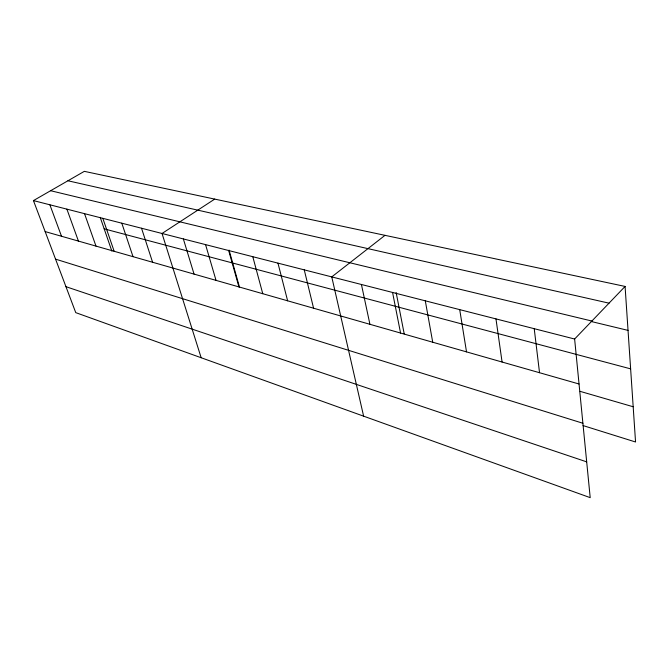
<?xml version="1.0" encoding="UTF-8"?>
<svg xmlns="http://www.w3.org/2000/svg" width="669" height="669" viewBox="0 0 669 669"><rect width="100%" height="100%" fill="white"/><g stroke="black" fill="none" stroke-linecap="round" stroke-linejoin="round"><path stroke-width="1" d="M574.629 339.024L625.08 286.432L84.327 171.348L33.45 200.591L75.748 312.632L590.2 497.652L574.629 339.024L33.45 200.591M385.001 235.337L331.757 276.891L363.618 416.16M214.724 199.094L162.032 233.481L201.16 357.731M67.92 180.772L609.024 303.166M50.627 190.715L591.881 321.036M591.245 321.513L628.04 330.386M104.18 228.848L630.624 368.853M45.158 231.591L579.045 383.998M580.14 391.365L633.183 406.76M55.552 259.137L582.9 423.26M583.05 425.576L635.55 441.992L625.08 286.432M65.955 286.683L586.688 461.861M49.874 204.789L61.506 236.257M66.892 209.146L78.44 241.091M84.528 213.654L95.985 246.1M100.199 217.333L111.874 251.134M102.825 218.337L114.165 251.293M121.808 223.195L133.022 256.67M141.535 228.238L152.591 262.265M183.356 238.933L194.052 274.098M205.55 244.611L216.037 280.37M229.074 250.122L239.46 287.034M228.673 250.524L238.917 286.909M252.79 256.695L262.766 293.716M277.961 263.134L287.628 300.807M304.253 269.858L313.577 308.217M361.427 284.484L369.924 324.306M392.569 292.453L400.564 333.053M396.148 292.529L404.21 333.873M425.292 300.824L432.726 342.235M459.712 309.63L466.519 351.877M495.972 318.904L502.076 362.029M534.222 328.688L539.532 372.717"/></g></svg>
